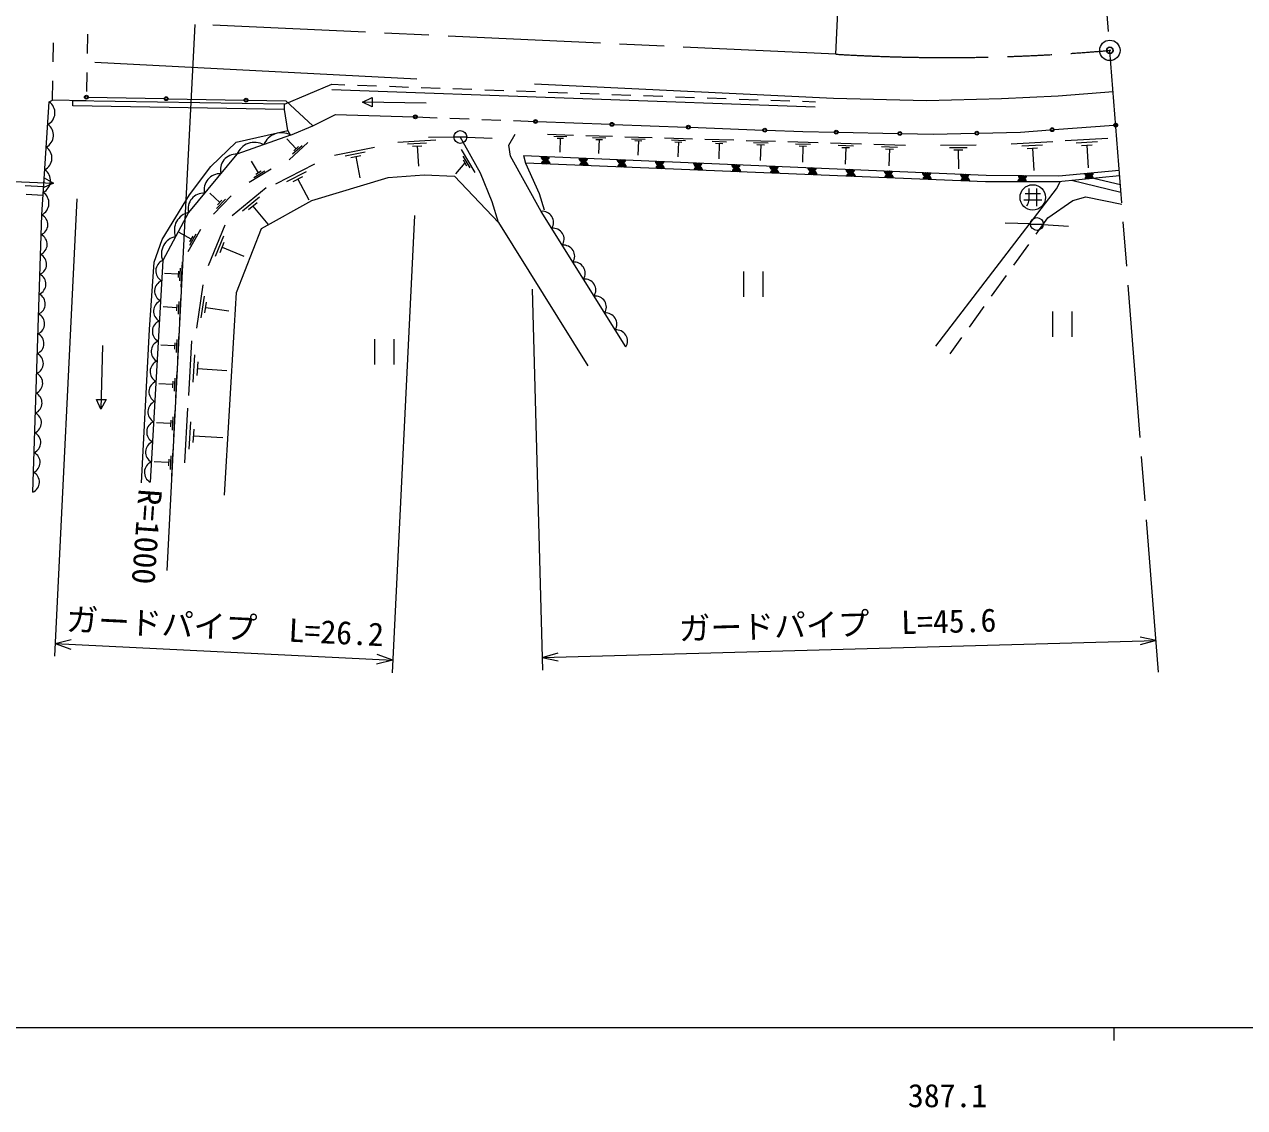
# Model space of a CAD drawing. Units: millimetres, scale not verified. Extents: x 40000 to 680000, y 20000 to 380000.
# Drawn here: x 382387 to 478287, y 198715 to 283873 of the extents above; entities that cross this region are included whole.
import ezdxf
from ezdxf.enums import TextEntityAlignment as Align

# ---------------------------------------------------------------- set-up
doc = ezdxf.new("R2010")
doc.units = ezdxf.units.MM
doc.header["$LTSCALE"] = 1000
doc.header["$PDMODE"] = 32
doc.header["$PDSIZE"] = 500
doc.linetypes.add('CHAIN', pattern=[18.5, 12, -1.5, 3.5, -1.5])
for name, color, linetype, lineweight in [('M-BGD', 7, 'Continuous', 13), ('M-BMK', 2, 'CHAIN', 13), ('M-BMK-SRVR', 3, 'Continuous', 13), ('M-STR-HTXT', 7, 'Continuous', 13), ('M-STR-STR1', 1, 'Continuous', 13), ('M-TTL-BAND', 7, 'Continuous', 13)]:
    doc.layers.add(name, color=color, linetype=linetype, lineweight=lineweight)
doc.layers.add('M-OTRS', color=6, linetype='Continuous')
doc.styles.add('ＭＳ ゴシック', font='')
doc.styles.get('ＭＳ ゴシック').set_extended_font_data('MS Gothic')

msp = doc.modelspace()

# ---------------------------------------------------------------- linework, layer by layer
at = {"layer": 'M-BGD'}
for p, q in [((387930, 280903), (413228, 279600)), ((402829, 277605), (406558, 279168)), ((406558, 279168), (407572, 279131)), ((408571, 279095), (410070, 279040)), ((422467, 279197), (445967, 278081)), ((387408, 278152), (393382, 278036)), ((406544, 278768), (444547, 277391)), ((408964, 277770), (409720, 278131)), ((409720, 278131), (409707, 277381)), ((411069, 279004), (412568, 278950)), ((413568, 278914), (415067, 278859)), ((416066, 278823), (417565, 278769)), ((418564, 278732), (420063, 278678)), ((421063, 278642), (422562, 278588)), ((423561, 278551), (425060, 278497)), ((426060, 278461), (427559, 278407)), ((428558, 278370), (430057, 278316)), ((431056, 278280), (432555, 278225)), ((433555, 278189), (435054, 278135)), ((459174, 278050), (463645, 278250)), ((463645, 278250), (467950, 278587)), ((383755, 268896), (384346, 277779)), ((384346, 277779), (384601, 277925)), ((386190, 277465), (386196, 277876)), ((402823, 277194), (386190, 277465)), ((402829, 277605), (386196, 277876)), ((393682, 278031), (399655, 277915)), ((399955, 277909), (402942, 277852)), ((402823, 277194), (402829, 277605)), ((403089, 275530), (402823, 277194)), ((402942, 277852), (405061, 275898)), ((413963, 277679), (408964, 277770)), ((409707, 277381), (408964, 277770)), ((436053, 278099), (437552, 278044)), ((438551, 278008), (440050, 277954)), ((441050, 277918), (442549, 277863)), ((443548, 277827), (444561, 277790)), ((445967, 278081), (453284, 277895)), ((453284, 277895), (459174, 278050)), ((405061, 275898), (406827, 276792)), ((406827, 276792), (412962, 276609)), ((413112, 276604), (414837, 276538)), ((415836, 276499), (417335, 276442)), ((418335, 276403), (419834, 276345)), ((420833, 276307), (422558, 276241)), ((422708, 276235), (428413, 276020)), ((399040, 274620), (403089, 275530)), ((403310, 275169), (403089, 275530)), ((403310, 275169), (405061, 275898)), ((420452, 274377), (420947, 275251)), ((428713, 276009), (434419, 275793)), ((434719, 275782), (440424, 275567)), ((440724, 275556), (443577, 275448)), ((443577, 275448), (446046, 275398)), ((446345, 275392), (451044, 275295)), ((451344, 275289), (453813, 275239)), ((453813, 275239), (457090, 275322)), ((457390, 275330), (460666, 275413)), ((460666, 275413), (463013, 275583)), ((463313, 275604), (468007, 275943)), ((397047, 272689), (399040, 274620)), ((403310, 275169), (399089, 273662)), ((403748, 274096), (403023, 274888)), ((404672, 274578), (403188, 273219)), ((404210, 274337), (403468, 273658)), ((411739, 274626), (414727, 274803)), ((412498, 274471), (413992, 274560)), ((412883, 274294), (413630, 274338)), ((413257, 274316), (413351, 272722)), ((416148, 275012), (414149, 274978)), ((416148, 275021), (417148, 275021)), ((418221, 272167), (416648, 275021)), ((417148, 275003), (419147, 274932)), ((420597, 273503), (420452, 274377)), ((423495, 275231), (425536, 275169)), ((424001, 275079), (425022, 275048)), ((424252, 274935), (424762, 274920)), ((424507, 274927), (424474, 273839)), ((426509, 275139), (428604, 275076)), ((427029, 274984), (428076, 274952)), ((427286, 274836), (427810, 274820)), ((427548, 274828), (427514, 273711)), ((429577, 275046), (431725, 274981)), ((430109, 274887), (431184, 274854)), ((430374, 274735), (430911, 274719)), ((430642, 274727), (430608, 273581)), ((432697, 274952), (434901, 274885)), ((433244, 274788), (434346, 274754)), ((433515, 274633), (434066, 274616)), ((433790, 274624), (433755, 273449)), ((435873, 274855), (438133, 274787)), ((436433, 274687), (437563, 274653)), ((436711, 274528), (437276, 274511)), ((436994, 274520), (436957, 273314)), ((439104, 274757), (441420, 274687)), ((439678, 274585), (440836, 274550)), ((439963, 274422), (440542, 274404)), ((440253, 274413), (440215, 273178)), ((442391, 274658), (444766, 274586)), ((442980, 274481), (444167, 274445)), ((443272, 274314), (443865, 274296)), ((443569, 274305), (443530, 273038)), ((445736, 274556), (448169, 274482)), ((446339, 274375), (447556, 274339)), ((449139, 274453), (451632, 274377)), ((454384, 274369), (457179, 274403)), ((459937, 274484), (463225, 274679)), ((460772, 274314), (462416, 274411)), ((464185, 274736), (467549, 274936)), ((465039, 274562), (466721, 274662)), ((465473, 274363), (466314, 274413)), ((465894, 274388), (466000, 272594)), ((399089, 273662), (395285, 269080)), ((403934, 274266), (403563, 273926)), ((406769, 273594), (409912, 274222)), ((407596, 273542), (409168, 273856)), ((408031, 273411), (408817, 273568)), ((408424, 273489), (408759, 271813)), ((416703, 274051), (417801, 272220)), ((416856, 273520), (417405, 272604)), ((423005, 269174), (420597, 273503)), ((421613, 273558), (457986, 272031)), ((421613, 273558), (421769, 272963)), ((446638, 274204), (447247, 274185)), ((446943, 274195), (446903, 272897)), ((449757, 274268), (451004, 274230)), ((450064, 274092), (450687, 274073)), ((450375, 274083), (450335, 272753)), ((455085, 274191), (456482, 274208)), ((455436, 274009), (456135, 274018)), ((455786, 274013), (455804, 272523)), ((461196, 274119), (462018, 274168)), ((461607, 274144), (461711, 272390)), ((395352, 270461), (397047, 272689)), ((401781, 272487), (400058, 271446)), ((400781, 272196), (400225, 273115)), ((402140, 271327), (405206, 272912)), ((417008, 272989), (416280, 272113)), ((416871, 273218), (417145, 272760)), ((457931, 271504), (421769, 272963)), ((421769, 272963), (422837, 270575)), ((463678, 271970), (468432, 272425)), ((379689, 271583), (384686, 271400)), ((383923, 271053), (383950, 271802)), ((384686, 271400), (383923, 271053)), ((383950, 271802), (384686, 271400)), ((401281, 272341), (400419, 271821)), ((400996, 272326), (400565, 272066)), ((403012, 271519), (404545, 272311)), ((403501, 271512), (404267, 271909)), ((403884, 271711), (404729, 270075)), ((404976, 270018), (410975, 271824)), ((410975, 271824), (413800, 272057)), ((413800, 272057), (416188, 271941)), ((416188, 271941), (419657, 268287)), ((419153, 269915), (418221, 272167)), ((463665, 271491), (457931, 271504)), ((457986, 272031), (463678, 271970)), ((463498, 270954), (463782, 271503)), ((468467, 271974), (463665, 271491)), ((468569, 270670), (464674, 271592)), ((468523, 271264), (466402, 271766)), ((382448, 271207), (383898, 271121)), ((382531, 270531), (383858, 270452)), ((393202, 266961), (395352, 270461)), ((397743, 269861), (396963, 270598)), ((398717, 268861), (401394, 271039)), ((422837, 270575), (423244, 269294)), ((454024, 258567), (463498, 270954)), ((461038, 270572), (462238, 270572)), ((461338, 270972), (461338, 270072)), ((461938, 270972), (461938, 269572)), ((398629, 270408), (397247, 268945)), ((398186, 270134), (397495, 269403)), ((397916, 270043), (397571, 269678)), ((399532, 269227), (400870, 270316)), ((400012, 269321), (400681, 269866)), ((400346, 269593), (401508, 268166)), ((401016, 267834), (404976, 270018)), ((419657, 268287), (419153, 269915)), ((460938, 270072), (462338, 270072)), ((461238, 269772), (461138, 269572)), ((461338, 270072), (461238, 269772)), ((462832, 268669), (464797, 270023)), ((464797, 270023), (465802, 270329)), ((465802, 270329), (468642, 269735)), ((383046, 247096), (383755, 268896)), ((395285, 269080), (393256, 265308)), ((429645, 258515), (423005, 269174)), ((461905, 267379), (462832, 268669)), ((396225, 267744), (395238, 265990)), ((396854, 264931), (398165, 268123)), ((399064, 262796), (401016, 267834)), ((419657, 268287), (426677, 257030)), ((461459, 268193), (459459, 268243)), ((461459, 268181), (462459, 268181)), ((462458, 268149), (464454, 268023)), ((392574, 265188), (393202, 266961)), ((395498, 266998), (394562, 267524)), ((395861, 267371), (395368, 266494)), ((395621, 267217), (395374, 266779)), ((397394, 265642), (398050, 267238)), ((397771, 265953), (398099, 266751)), ((397935, 266352), (399638, 265653)), ((460155, 264942), (461321, 266566)), ((392209, 259879), (392574, 265188)), ((393256, 265308), (392275, 247887)), ((394633, 264720), (394582, 263715)), ((394793, 265216), (394691, 263206)), ((394474, 264224), (393402, 264279)), ((394487, 264475), (394461, 263973)), ((438914, 264457), (438914, 262457)), ((440414, 264457), (440414, 262457)), ((458404, 262506), (459571, 264130)), ((395926, 259981), (396432, 263395)), ((398890, 260175), (399064, 262796)), ((394366, 261852), (394340, 261350)), ((394513, 262097), (394461, 261092)), ((394672, 262592), (394570, 260582)), ((396280, 260801), (396533, 262508)), ((396571, 261194), (396697, 262047)), ((394353, 261601), (393281, 261656)), ((396634, 261620), (398455, 261351)), ((456654, 260069), (457821, 261693)), ((463202, 261312), (463202, 259312)), ((464702, 261312), (464702, 259312)), ((398103, 246867), (398890, 260175)), ((391597, 247826), (392209, 259879)), ((394358, 259094), (394306, 258077)), ((394520, 259596), (394416, 257562)), ((395303, 254695), (395556, 258993)), ((409909, 259128), (409909, 257128)), ((411409, 259128), (411409, 257128)), ((455144, 257967), (456071, 259257)), ((388530, 258634), (388407, 253635)), ((394196, 258593), (393112, 258648)), ((394209, 258847), (394183, 258338)), ((395652, 255753), (395779, 257902)), ((395971, 256273), (396034, 257348)), ((394202, 256068), (394150, 255039)), ((394365, 256575), (394261, 254517)), ((396002, 256811), (398294, 256676)), ((394039, 255560), (392941, 255616)), ((394052, 255817), (394025, 255303)), ((388407, 253635), (388050, 254394)), ((388050, 254394), (388800, 254376)), ((388800, 254376), (388407, 253635)), ((394210, 253531), (394104, 251448)), ((394992, 249417), (395244, 253703)), ((393880, 252504), (392769, 252560)), ((393893, 252764), (393866, 252243)), ((394045, 253017), (393992, 251976)), ((395341, 250472), (395467, 252615)), ((395658, 250991), (395721, 252062)), ((395690, 251526), (397976, 251392)), ((394054, 250462), (393946, 248355)), ((393719, 249423), (392595, 249480)), ((393733, 249686), (393706, 249159)), ((393886, 249942), (393833, 248889))]:
    msp.add_line(p, q, dxfattribs=at)
for centre, radius in [((387258, 278154), 150), ((387258, 278154), 120), ((387258, 278154), 100), ((393532, 278033), 150), ((393532, 278033), 120), ((393532, 278033), 100), ((399805, 277912), 150), ((399805, 277912), 120), ((399805, 277912), 100), ((413112, 276604), 150), ((413112, 276604), 120), ((413112, 276604), 100), ((422558, 276241), 150), ((422558, 276241), 120), ((422558, 276241), 100), ((416648, 275021), 500), ((428563, 276014), 150), ((428563, 276014), 120), ((428563, 276014), 100), ((434569, 275788), 150), ((434569, 275788), 120), ((434569, 275788), 100), ((440574, 275561), 150), ((440574, 275561), 120), ((440574, 275561), 100), ((446195, 275395), 150), ((446195, 275395), 120), ((446195, 275395), 100), ((451194, 275292), 150), ((451194, 275292), 120), ((451194, 275292), 100), ((457240, 275326), 150), ((457240, 275326), 120), ((457240, 275326), 100), ((463163, 275593), 150), ((463163, 275593), 120), ((463163, 275593), 100), ((468156, 275954), 150), ((468156, 275954), 120), ((468156, 275954), 100), ((461638, 270272), 1000), ((461959, 268181), 500)]:
    msp.add_circle(centre, radius, dxfattribs=at)
for centre, radius, start, end in [((383745, 276927), 1043, 297.5527, 54.83259), ((383627, 275150), 1043, 297.5527, 54.83259), ((402593, 273845), 1506, 61.54996, 157.7307), ((400482, 273092), 1506, 61.54996, 157.7307), ((383509, 273373), 1043, 297.5527, 54.83259), ((399021, 272429), 1235, 86.83718, 193.78367), ((423317, 273541), 354, 186.39302, 348.7982), ((423317, 273541), 283, 188.61706, 346.57416), ((423317, 273541), 212, 192.36339, 342.82784), ((423317, 273541), 142, 200.07512, 335.11611), ((423317, 273541), 100, 210.39278, 324.79844), ((426314, 273415), 354, 186.39302, 348.7982), ((426314, 273415), 283, 188.61706, 346.57416), ((426314, 273415), 212, 192.36339, 342.82784), ((426314, 273415), 142, 200.07512, 335.11611), ((426314, 273415), 100, 210.39278, 324.79844), ((383391, 271597), 1043, 297.5527, 54.83259), ((423361, 272845), 354, 6.48653, 168.89171), ((423361, 272845), 283, 8.71057, 166.66767), ((423361, 272845), 212, 12.4569, 162.92135), ((423361, 272845), 142, 20.16863, 155.20962), ((423361, 272845), 100, 30.48629, 144.89195), ((426359, 272724), 354, 6.48653, 168.89171), ((426359, 272724), 283, 8.71057, 166.66767), ((426359, 272724), 212, 12.4569, 162.92135), ((426359, 272724), 142, 20.16863, 155.20962), ((426359, 272724), 100, 30.48629, 144.89195), ((429312, 273289), 354, 186.39302, 348.7982), ((429356, 272603), 354, 6.48653, 168.89171), ((429312, 273289), 283, 188.61706, 346.57416), ((429356, 272603), 283, 8.71057, 166.66767), ((429312, 273289), 212, 192.36339, 342.82784), ((429356, 272603), 212, 12.4569, 162.92135), ((429312, 273289), 142, 200.07512, 335.11611), ((429312, 273289), 100, 210.39278, 324.79844), ((429356, 272603), 142, 20.16863, 155.20962), ((429356, 272603), 100, 30.48629, 144.89195), ((432309, 273164), 354, 186.39302, 348.7982), ((432354, 272482), 354, 6.48653, 168.89171), ((432309, 273164), 283, 188.61706, 346.57416), ((432354, 272482), 283, 8.71057, 166.66767), ((432309, 273164), 212, 192.36339, 342.82784), ((432354, 272482), 212, 12.4569, 162.92135), ((432309, 273164), 142, 200.07512, 335.11611), ((432309, 273164), 100, 210.39278, 324.79844), ((432354, 272482), 142, 20.16863, 155.20962), ((432354, 272482), 100, 30.48629, 144.89195), ((435306, 273038), 354, 186.39302, 348.7982), ((435352, 272361), 354, 6.48653, 168.89171), ((435306, 273038), 283, 188.61706, 346.57416), ((435352, 272361), 283, 8.71057, 166.66767), ((435306, 273038), 212, 192.36339, 342.82784), ((435352, 272361), 212, 12.4569, 162.92135), ((435306, 273038), 142, 200.07512, 335.11611), ((435306, 273038), 100, 210.39278, 324.79844), ((435352, 272361), 142, 20.16863, 155.20962), ((435352, 272361), 100, 30.48629, 144.89195), ((438304, 272912), 354, 186.39302, 348.7982), ((438349, 272240), 354, 6.48653, 168.89171), ((438304, 272912), 283, 188.61706, 346.57416), ((438349, 272240), 283, 8.71057, 166.66767), ((438304, 272912), 212, 192.36339, 342.82784), ((438349, 272240), 212, 12.4569, 162.92135), ((438304, 272912), 142, 200.07512, 335.11611), ((438304, 272912), 100, 210.39278, 324.79844), ((438349, 272240), 142, 20.16863, 155.20962), ((441301, 272786), 354, 186.39302, 348.7982), ((441347, 272119), 354, 6.48653, 168.89171), ((441301, 272786), 283, 188.61706, 346.57416), ((441347, 272119), 283, 8.71057, 166.66767), ((441301, 272786), 212, 192.36339, 342.82784), ((441301, 272786), 142, 200.07512, 335.11611), ((441301, 272786), 100, 210.39278, 324.79844), ((444298, 272660), 354, 186.39302, 348.7982), ((444298, 272660), 283, 188.61706, 346.57416), ((444298, 272660), 212, 192.36339, 342.82784), ((444298, 272660), 142, 200.07512, 335.11611), ((444298, 272660), 100, 210.39278, 324.79844), ((447296, 272534), 354, 186.39302, 348.7982), ((447296, 272534), 283, 188.61706, 346.57416), ((447296, 272534), 212, 192.36339, 342.82784), ((447296, 272534), 142, 200.07512, 335.11611), ((447296, 272534), 100, 210.39278, 324.79844), ((450293, 272408), 354, 186.39302, 348.7982), ((450293, 272408), 283, 188.61706, 346.57416), ((450293, 272408), 212, 192.36339, 342.82784), ((450293, 272408), 142, 200.07512, 335.11611), ((450293, 272408), 100, 210.39278, 324.79844), ((397753, 270901), 1235, 86.83718, 193.78367), ((438349, 272240), 100, 30.48629, 144.89195), ((441347, 272119), 212, 12.4569, 162.92135), ((441347, 272119), 142, 20.16863, 155.20962), ((441347, 272119), 100, 30.48629, 144.89195), ((444344, 271998), 354, 6.48653, 168.89171), ((444344, 271998), 283, 8.71057, 166.66767), ((444344, 271998), 212, 12.4569, 162.92135), ((444344, 271998), 142, 20.16863, 155.20962), ((444344, 271998), 100, 30.48629, 144.89195), ((447342, 271877), 354, 6.48653, 168.89171), ((447342, 271877), 283, 8.71057, 166.66767), ((447342, 271877), 212, 12.4569, 162.92135), ((447342, 271877), 142, 20.16863, 155.20962), ((447342, 271877), 100, 30.48629, 144.89195), ((450339, 271756), 354, 6.48653, 168.89171), ((450339, 271756), 283, 8.71057, 166.66767), ((450339, 271756), 212, 12.4569, 162.92135), ((450339, 271756), 142, 20.16863, 155.20962), ((450339, 271756), 100, 30.48629, 144.89195), ((453290, 272283), 354, 186.39302, 348.7982), ((453337, 271635), 354, 6.48653, 168.89171), ((453290, 272283), 283, 188.61706, 346.57416), ((453337, 271635), 283, 8.71057, 166.66767), ((453290, 272283), 212, 192.36339, 342.82784), ((453337, 271635), 212, 12.4569, 162.92135), ((453290, 272283), 142, 200.07512, 335.11611), ((453290, 272283), 100, 210.39278, 324.79844), ((453337, 271635), 142, 20.16863, 155.20962), ((453337, 271635), 100, 30.48629, 144.89195), ((456288, 272157), 354, 186.39302, 348.7982), ((456335, 271514), 354, 6.48653, 168.89171), ((456288, 272157), 283, 188.61706, 346.57416), ((456335, 271514), 283, 8.71057, 166.66767), ((456288, 272157), 212, 192.36339, 342.82784), ((456335, 271514), 212, 12.4569, 162.92135), ((456288, 272157), 142, 200.07512, 335.11611), ((456288, 272157), 100, 210.39278, 324.79844), ((456335, 271514), 142, 20.16863, 155.20962), ((456335, 271514), 100, 30.48629, 144.89195), ((460798, 271443), 354, 8.66808, 171.07325), ((460833, 272055), 354, 188.17855, 350.58373), ((460798, 271443), 283, 10.89211, 168.84921), ((460833, 272055), 283, 190.40259, 348.35969), ((460798, 271443), 212, 14.63844, 165.10289), ((460833, 272055), 212, 194.14891, 344.61336), ((460798, 271443), 142, 22.35017, 157.39116), ((460833, 272055), 142, 201.86064, 336.90163), ((460798, 271443), 100, 32.66783, 147.0735), ((460833, 272055), 100, 212.17831, 326.58397), ((466050, 272251), 354, 194.26848, 356.67366), ((466072, 271678), 354, 14.54044, 176.94562), ((466050, 272251), 283, 196.49252, 354.44962), ((466072, 271678), 283, 16.76448, 174.72158), ((466050, 272251), 212, 200.23885, 350.70329), ((466072, 271678), 212, 20.5108, 170.97525), ((466050, 272251), 142, 207.95058, 342.99156), ((466072, 271678), 142, 28.22253, 163.26352), ((466050, 272251), 100, 218.26824, 332.6739), ((466072, 271678), 100, 38.5402, 152.94586), ((383272, 269820), 1043, 297.5527, 54.83259), ((396485, 269374), 1235, 86.83718, 193.78367), ((383373, 268129), 857, 292.74796, 63.53057), ((395568, 267712), 1397, 101.65536, 201.77156), ((423109, 268314), 866, 326.92091, 96.92084), ((423939, 266982), 866, 326.92091, 96.92084), ((383322, 266572), 857, 292.74796, 63.53057), ((394553, 265826), 1397, 101.65536, 201.77156), ((383272, 265015), 857, 292.74796, 63.53057), ((424769, 265650), 866, 326.92091, 96.92084), ((393589, 264495), 879, 112.31974, 241.23483), ((425599, 264317), 866, 326.92091, 96.92084), ((383221, 263458), 857, 292.74796, 63.53057), ((426429, 262985), 866, 326.92091, 96.92084), ((393500, 262911), 879, 112.31974, 241.23483), ((383170, 261900), 857, 292.74796, 63.53057), ((393411, 261327), 879, 112.31974, 241.23483), ((427259, 261653), 866, 326.92091, 96.92084), ((383120, 260343), 857, 292.74796, 63.53057), ((428089, 260320), 866, 326.92091, 96.92084), ((393322, 259743), 879, 112.31974, 241.23483), ((383069, 258786), 857, 292.74796, 63.53057), ((393233, 258160), 879, 112.31974, 241.23483), ((428919, 258988), 866, 326.92091, 96.92084), ((383019, 257229), 857, 292.74796, 63.53057), ((393144, 256576), 879, 112.31974, 241.23483), ((382968, 255672), 857, 292.74796, 63.53057), ((393054, 254992), 879, 112.31974, 241.23483), ((382918, 254115), 857, 292.74796, 63.53057), ((392965, 253409), 879, 112.31974, 241.23483), ((382867, 252558), 857, 292.74796, 63.53057), ((392876, 251825), 879, 112.31974, 241.23483), ((382816, 251001), 857, 292.74796, 63.53057), ((392787, 250241), 879, 112.31974, 241.23483), ((382766, 249444), 857, 292.74796, 63.53057), ((392698, 248658), 879, 112.31974, 241.23483), ((382715, 247887), 857, 292.74796, 63.53057)]:
    msp.add_arc(centre, radius, start, end, dxfattribs=at)
at = {"layer": 'M-BMK'}
for p, q in [((471518, 232957), (463642, 333684)), ((446150, 281531), (395781, 283873))]:
    msp.add_line(p, q, dxfattribs=at)
msp.add_arc((454899, 426694), 145427, 266.551, 275.04845, dxfattribs=at)
at = {"layer": 'M-BMK-SRVR'}
for p, q in [((446150, 281531), (448072, 319263)), ((395781, 283873), (393577, 240929))]:
    msp.add_line(p, q, dxfattribs=at)
msp.add_circle((467697, 281831), 800, dxfattribs=at)
at = {"layer": 'M-OTRS'}
msp.add_point((467697, 281831), dxfattribs=at)
at = {"layer": 'M-STR-HTXT'}
for p, q in [((386516, 270158), (384750, 234202)), ((413048, 268855), (411282, 232899)), ((422291, 263064), (423113, 233109)), ((384799, 235200), (386066, 235514)), ((384799, 235200), (411331, 233897)), ((384799, 235200), (386029, 234764)), ((423085, 234109), (471325, 235433)), ((471325, 235433), (470067, 235711)), ((471325, 235433), (470084, 235086)), ((411331, 233897), (410101, 234333)), ((423085, 234109), (424326, 234456)), ((423085, 234109), (424343, 233831)), ((411331, 233897), (410064, 233584))]:
    msp.add_line(p, q, dxfattribs=at)
at = {"layer": 'M-STR-STR1'}
for p, q in [((387351, 283093), (387323, 281593)), ((384657, 280925), (384686, 282424)), ((387295, 280094), (387267, 278594)), ((384601, 277925), (384629, 279425)), ((387253, 277875), (384601, 277925))]:
    msp.add_line(p, q, dxfattribs=at)
at = {"layer": 'M-TTL-BAND'}
for p, q in [((40000, 205000), (579000, 205000)), ((468000, 205000), (468000, 204000))]:
    msp.add_line(p, q, dxfattribs=at)

# ---------------------------------------------------------------- texts
at = {"layer": 'M-BMK-SRVR', "style": 'ＭＳ ゴシック'}
msp.add_text('R=1000', height=1833, rotation=265.808, dxfattribs=at).set_placement((392289, 247324), align=Align.MIDDLE_LEFT)
at = {"layer": 'M-STR-HTXT', "style": 'ＭＳ ゴシック'}
for s, rotation, p in [('ガードパイプ  L=26.2', 357.189, (398090, 235048)), ('ガードパイプ  L=45.6', 1.572, (446331, 235247))]:
    msp.add_text(s, height=1833, rotation=rotation, dxfattribs=at).set_placement(p, align=Align.BOTTOM_CENTER)
at = {"layer": 'M-TTL-BAND', "style": 'ＭＳ ゴシック'}
msp.add_text('387.1', height=1833, dxfattribs=at).set_placement((454944, 198195), align=Align.BOTTOM_CENTER)

doc.saveas('drawing.dxf')
